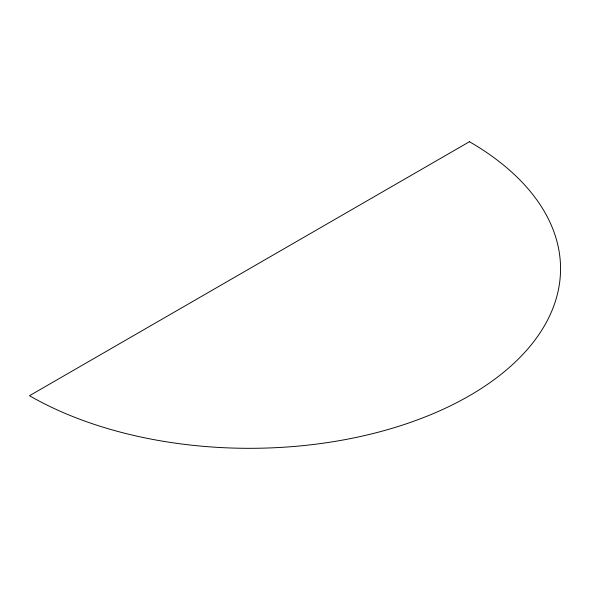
<?xml version="1.0" encoding="UTF-8"?>
<svg xmlns="http://www.w3.org/2000/svg" width="590" height="590" viewBox="0 0 590 590"><rect width="100%" height="100%" fill="white"/><g stroke="black" fill="none" stroke-linecap="round" stroke-linejoin="round"><path stroke-width="0.89" d="M469.441 141.718L29.5 395.713A311.085 179.603 0 0 0 469.441 395.713A311.085 179.603 0 0 0 469.441 141.718"/></g></svg>
